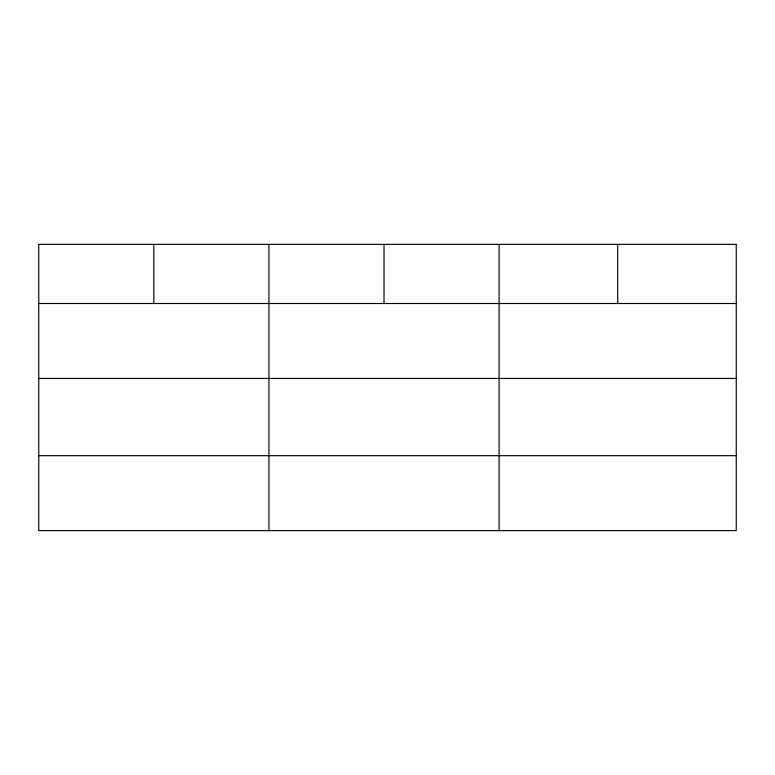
<?xml version="1.0" encoding="UTF-8"?>
<svg xmlns="http://www.w3.org/2000/svg" width="775" height="775" viewBox="0 0 775 775"><rect width="100%" height="100%" fill="white"/><g stroke="black" fill="none" stroke-linecap="round" stroke-linejoin="round"><path stroke-width="1.16" d="M38.75 303.5L736.25 303.5M38.75 378.452L736.25 378.452M38.75 455.671L736.25 455.671M617.675 244.377L617.675 303.5M499.1 244.377L499.1 530.623M384.012 244.377L384.012 303.5M268.925 244.377L268.925 530.623M153.838 244.377L153.838 303.5M736.25 244.377L38.75 244.377L38.75 530.623L736.25 530.623L736.25 244.377"/></g></svg>
